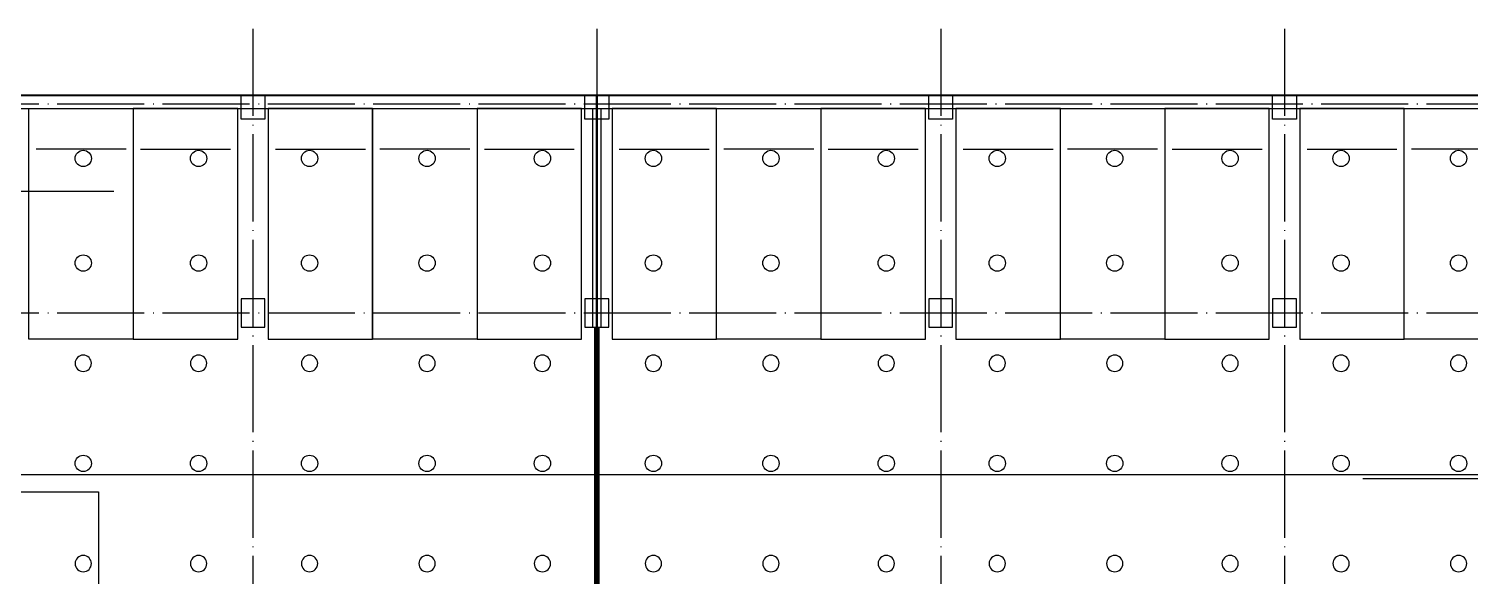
# Model space of a CAD drawing. Extents: x -23309 to 303886, y -33091 to 154511.
# Drawn here: x 47350 to 80466, y 123462 to 136025 of the extents above; entities that cross this region are included whole.
import ezdxf

# ---------------------------------------------------------------- set-up
doc = ezdxf.new("R2010")
doc.units = 0
doc.header["$LTSCALE"] = 1000
doc.header["$MEASUREMENT"] = 0
doc.linetypes.add('DASH', pattern=[0.35, 0.25, -0.1])
doc.linetypes.add('DOTE', pattern=[2.42, 2, -0.2, 0.02, -0.2])
for name, color, linetype in [('COLUMN', 9, 'Continuous'), ('DOTE', 1, 'Continuous'), ('EQUIP_喷淋', 7, 'Continuous'), ('NT-PY', 1, 'Continuous'), ('NT-加压送风', 6, 'Continuous'), ('WALL', 9, 'Continuous'), ('下喷', 7, 'Continuous'), ('挡土墙', 4, 'Continuous'), ('普通机动车位', 135, 'Continuous'), ('机动车位车档', 201, 'Continuous'), ('车行线', 2, 'Continuous'), ('防火分区', 7, 'Continuous'), ('防火卷帘', 1, 'Continuous')]:
    doc.layers.add(name, color=color, linetype=linetype)

# ---------------------------------------------------------------- blocks, each defined once
blk = doc.blocks.new('$DorLib2D$00000213')
at = {"color": 0, "linetype": 'DASH', "const_width": 0.02}
blk.add_lwpolyline([(0.5, 0), (-0.5, 0)], dxfattribs=at)
blk = doc.blocks.new('VAEGFHGFD')
at = {"layer": '车行线'}
blk.add_line((232719, 235324), (319311, 235324), dxfattribs=at)
blk = doc.blocks.new('hdfjfkjlkjlgh')
at = {"layer": '普通机动车位'}
blk.add_lwpolyline([(22002093, -3456003), (22004493, -3456003), (22004493, -3461303), (22002093, -3461303)], close=True, dxfattribs=at)
at = {"layer": '机动车位车档'}
blk.add_line((22004326, -3456940), (22002260, -3456940), dxfattribs=at)
blk = doc.blocks.new('第二防火分区')
at = {"layer": '防火分区', "color": 6, "ltscale": 5, "const_width": 50}
blk.add_lwpolyline([(32425541, -2859478), (32420342, -2859478), (32420342, -2854678), (32405741, -2854678), (32405741, -2858726), (32403641, -2858726), (32403641, -2859478), (32400972, -2859478), (32400972, -2842456), (32438897, -2842456)], dxfattribs=at)
blk = doc.blocks.new('第一防火分区')
at = {"layer": '防火分区', "color": 3, "ltscale": 5, "const_width": 50}
blk.add_lwpolyline([(32368531, -2858728), (32371480, -2858728), (32371480, -2854678), (32381330, -2854678), (32381330, -2854178), (32384731, -2854178), (32384730, -2859478), (32389531, -2859478), (32389530, -2862878), (32393341, -2862878), (32393341, -2859478), (32400972, -2859478), (32400972, -2842456), (32345396, -2842456)], dxfattribs=at)
blk = doc.blocks.new('$TwtSys$00000125')
blk.add_circle((0, 0, 0), 1)

msp = doc.modelspace()

# ---------------------------------------------------------------- linework, layer by layer
at = {"layer": 'COLUMN', "color": 3, "ltscale": 5}
for points in [[(52225, 134500), (52775, 134500), (52775, 133950), (52225, 133950)], [(60125, 134500), (60675, 134500), (60675, 133950), (60125, 133950)], [(68025, 134500.2), (68575, 134500.2), (68575, 133950.2), (68025, 133950.2)], [(75925, 134500), (76475, 134500), (76475, 133950), (75925, 133950)], [(52225, 129175.2), (52775, 129175.2), (52775, 129825.2), (52225, 129825.2)], [(60125, 129175.2), (60675, 129175.2), (60675, 129825.2), (60125, 129825.2)], [(68025, 129175.2), (68575, 129175.2), (68575, 129825.2), (68025, 129825.2)], [(75925, 129175.2), (76475, 129175.2), (76475, 129825.2), (75925, 129825.2)]]:
    msp.add_lwpolyline(points, close=True, dxfattribs=at)
at = {"layer": 'DOTE', "linetype": 'DOTE'}
for p, q in [((52500, 136025.4), (52500, -12369.1)), ((60400, 136025.4), (60400, -12369.1)), ((68300, 136025.4), (68300, -12369.1)), ((76200, 136025.4), (76200, -12369.1)), ((267803.3, 134300), (-4883.6, 134300)), ((267803.3, 129500), (-4883.6, 129500))]:
    msp.add_line(p, q, dxfattribs=at)
at = {"layer": 'NT-PY', "ltscale": 2}
for points in [[(7850, 111247.7), (7850, 131289.5), (7850, 132301.9), (49300, 132301.9)], [(73968.8, 105076.7), (94949.6, 105076.7), (94949.6, 125699.5), (78000, 125699.5)]]:
    msp.add_lwpolyline(points, dxfattribs=at)
at = {"layer": 'NT-加压送风', "ltscale": 2}
msp.add_lwpolyline([(24750, 121839.5), (24750, 125399.9), (48950, 125399.9), (48950, 118377.1)], dxfattribs=at)
at = {"layer": 'WALL'}
for p, q in [((60300, 134200.2), (60300, 129175)), ((60500, 129175), (60500, 134200.2)), ((60300, 129175), (60500, 129175))]:
    msp.add_line(p, q, dxfattribs=at)
at = {"layer": '挡土墙'}
for p, q in [((4825, 134500.2), (60400, 134500.2)), ((60400, 134500.2), (98325, 134500.2)), ((5125, 134200.2), (60300, 134200.2)), ((60300, 134200.2), (98025, 134200.2))]:
    msp.add_line(p, q, dxfattribs=at)

# ---------------------------------------------------------------- block references
at = {"layer": 'EQUIP_喷淋', "xscale": 187.5, "yscale": 187.5, "zscale": 187.5}
for p in [(48600, 133050.2), (51250, 133050.2), (53800, 133050.2), (56500, 133050.2), (59150, 133050.2), (61700, 133050.2), (64400, 133050.2), (67050, 133050.2), (69600, 133050.2), (72300, 133050.2), (74950, 133050.2), (77500, 133050.2), (80200, 133050.2), (48600, 130650.2), (56500, 130650.2), (64400, 130650.2), (72300, 130650.2), (80200, 130650.2), (48600, 126050.2), (51250, 126050.2), (53800, 126050.2), (56500, 126050.2), (59150, 126050.2), (61700, 126050.2), (64400, 126050.2), (67050, 126050.2), (69600, 126050.2), (72300, 126050.2), (74950, 126050.2), (77500, 126050.2), (80200, 126050.2)]:
    msp.add_blockref('$TwtSys$00000125', p, dxfattribs=at)
at = {"layer": 'EQUIP_喷淋', "xscale": -187.5, "yscale": 187.5, "zscale": 187.5, "rotation": 179.9999999998358}
for p in [(48600, 128349.8), (56500, 128349.8), (64400, 128349.8), (72300, 128349.8), (80200, 128349.8), (48600, 123749.8), (56500, 123749.8), (64400, 123749.8), (72300, 123749.8), (80200, 123749.8)]:
    msp.add_blockref('$TwtSys$00000125', p, dxfattribs=at)
at = {"layer": '下喷', "xscale": 187.5, "yscale": 187.5, "zscale": 187.5}
for p in [(51250, 130650.2), (53800, 130650.2), (59150, 130650.2), (61700, 130650.2), (67050, 130650.2), (69600, 130650.2), (74950, 130650.2), (77500, 130650.2)]:
    msp.add_blockref('$TwtSys$00000125', p, dxfattribs=at)
at = {"layer": '下喷', "xscale": 187.5, "yscale": -187.5, "zscale": 187.5, "rotation": 359.9999999998358}
for p in [(51250, 128349.8), (53800, 128349.8), (59150, 128349.8), (61700, 128349.8), (67050, 128349.8), (69600, 128349.8), (74950, 128349.8), (77500, 128349.8), (51250, 123749.8), (53800, 123749.8), (59150, 123749.8), (61700, 123749.8), (67050, 123749.8), (69600, 123749.8), (74950, 123749.8), (77500, 123749.8)]:
    msp.add_blockref('$TwtSys$00000125', p, dxfattribs=at)
at = {"layer": '普通机动车位'}
for p in [(-21954742.9, 3590203.2), (-21946842.9, 3590203.2), (-21938942.9, 3590203.2), (-21931042.9, 3590203.2), (-21923142.9, 3590203.2)]:
    msp.add_blockref('hdfjfkjlkjlgh', p, dxfattribs=at)
at = {"layer": '普通机动车位', "xscale": -1}
for p in [(22054242.9, 3590203.2), (22057342.9, 3590203.2), (22062142.9, 3590203.2), (22065242.9, 3590203.2), (22070042.9, 3590203.2), (22073142.9, 3590203.2), (22077942.9, 3590203.2), (22081042.9, 3590203.2)]:
    msp.add_blockref('hdfjfkjlkjlgh', p, dxfattribs=at)
at = {"layer": '车行线'}
msp.add_blockref('VAEGFHGFD', (-223668.5, -109529.6), dxfattribs=at)
at = {"layer": '防火分区'}
msp.add_blockref('第一防火分区', (-32340571.5, 2976955.7), dxfattribs=at)
at = {"layer": '防火分区', "ltscale": 2}
msp.add_blockref('第二防火分区', (-32340571.5, 2976955.7), dxfattribs=at)
at = {"layer": '防火卷帘', "xscale": 6400, "yscale": 6400, "zscale": 6400, "rotation": 270}
msp.add_blockref('$DorLib2D$00000213', (60400, 125975), dxfattribs=at)

doc.saveas('drawing.dxf')
